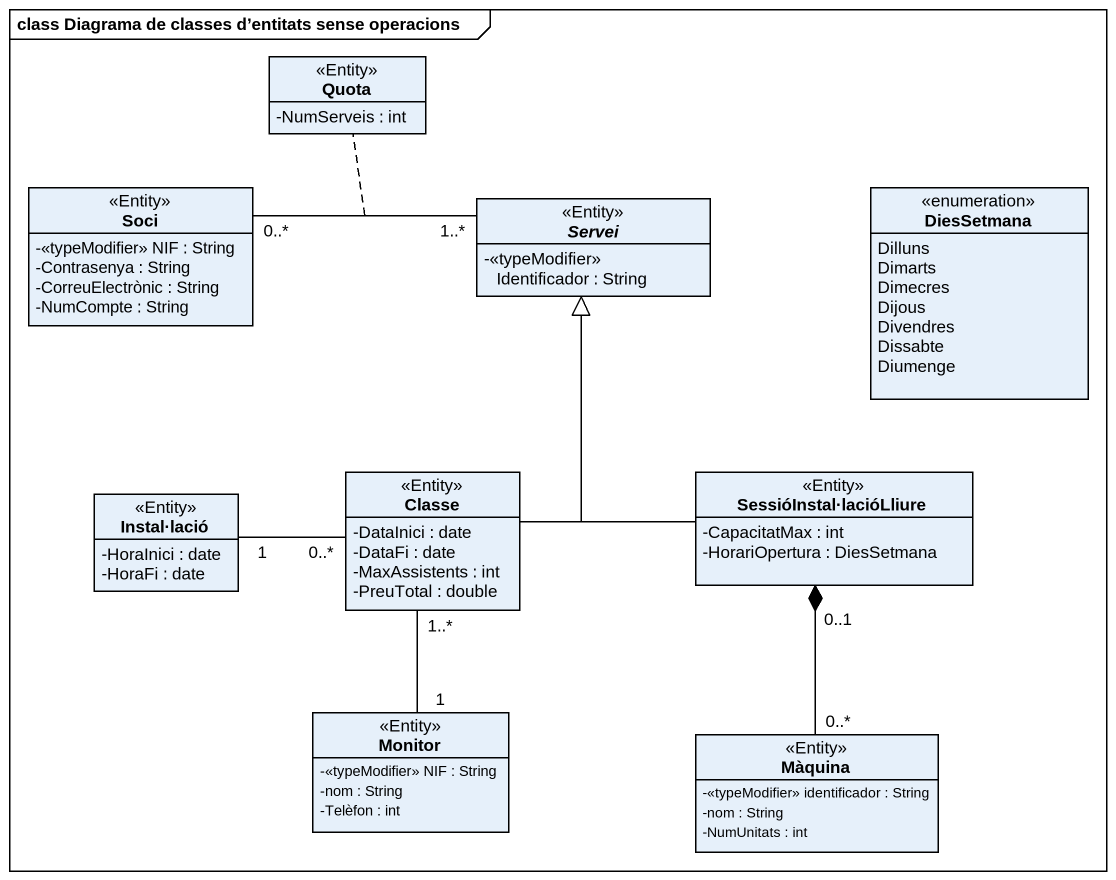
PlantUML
@startuml
mainframe class Diagrama de classes d’entitats sense operacions
hide circle
hide empty members
skinparam classAttributeIconSize 0
class Quota <<Entity>> {
  -NumServeis : int
}
class Soci <<Entity>> {
  -<<typeModifier>> NIF : String
  -Contrasenya : String
  -CorreuElectrònic : String
  -NumCompte : String
}
abstract class Servei <<Entity>> {
  -<<typeModifier>> Identificador : String
}
enum DiesSetmana {
  Dilluns
  Dimarts
  Dimecres
  Dijous
  Divendres
  Dissabte
  Diumenge
}
class Classe <<Entity>> {
  -DataInici : date
  -DataFi : date
  -MaxAssistents : int
  -PreuTotal : double
}
class "SessióInstal·lacióLliure" as SessióInstal_lacióLliure <<Entity>> {
  -CapacitatMax : int
  -HorariOpertura : DiesSetmana
}
class "Instal·lació" as Instal_lació <<Entity>> {
  -HoraInici : date
  -HoraFi : date
}
class Monitor <<Entity>> {
  -<<typeModifier>> NIF : String
  -nom : String
  -Telèfon : int
}
class Màquina <<Entity>> {
  -<<typeModifier>> identificador : String
  -nom : String
  -NumUnitats : int
}
Soci "0..*" -right- "1..*" Servei
(Soci, Servei) .. Quota
Classe -up-|> Servei
SessióInstal_lacióLliure -up-|> Servei
SessióInstal_lacióLliure "0..1" *-- "0..*" Màquina
Instal_lació "1" -right- "0..*" Classe
Monitor "1" -up- "1..*" Classe
@enduml
